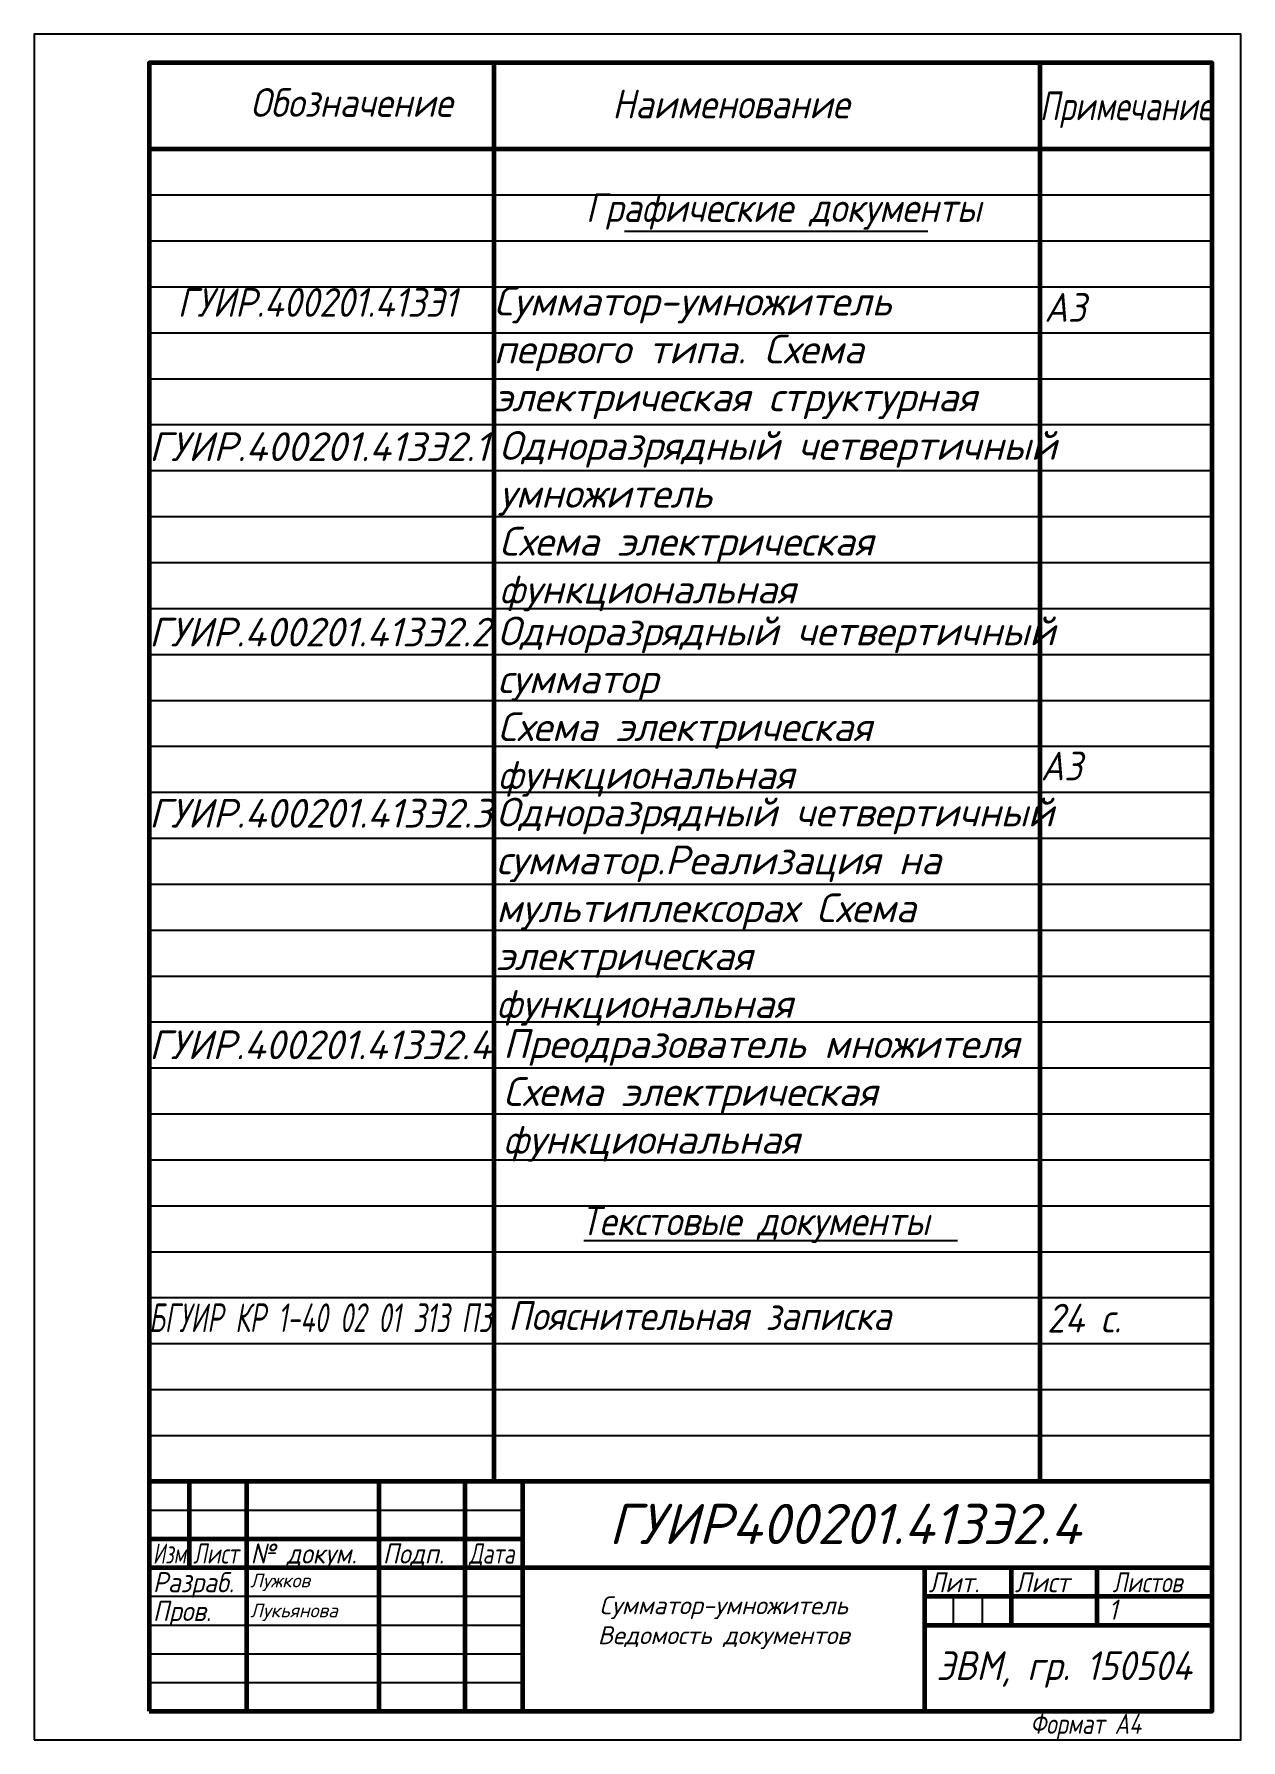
# Model space of a CAD drawing. Header units: millimetres. Extents: x 0 to 210, y 0 to 297.
import ezdxf
from ezdxf.enums import TextEntityAlignment as Align

# ---------------------------------------------------------------- set-up
doc = ezdxf.new("R2010")
doc.units = ezdxf.units.MM
doc.header["$LTSCALE"] = 0.5
doc.layers.get('Defpoints').update_dxf_attribs({"color": 5})
doc.layers.add('Формат А4', color=7, linetype='Continuous', lineweight=53)
doc.styles.get("Standard").update_dxf_attribs({"font": 'isocpeui.ttf', "width": 0.9})
doc.styles.add('чер', font='isocpeur.ttf', dxfattribs={"oblique": 15})

msp = doc.modelspace()

# ---------------------------------------------------------------- linework, layer by layer
at = {"color": 7, "linetype": 'Continuous', "lineweight": -3}
for p, q in [((20, 292), (20, 277)), ((173, 292), (183, 292)), ((20, 277), (205, 277)), ((20, 269), (205, 269)), ((20, 261), (205, 261)), ((20, 253), (205, 253)), ((20, 245), (205, 245)), ((20, 237), (205, 237)), ((20, 229), (205, 229)), ((20, 221), (205, 221)), ((20, 213), (205, 213)), ((20, 205), (205, 205)), ((20, 197), (205, 197)), ((20, 189), (205, 189)), ((20, 181), (205, 181)), ((20, 173), (205, 173)), ((20, 165), (205, 165)), ((20, 157), (205, 157)), ((20, 149), (205, 149)), ((20, 141), (205, 141)), ((20, 133), (205, 133)), ((20, 125), (205, 125)), ((20, 117), (205, 117)), ((20, 109), (205, 109)), ((20, 101), (205, 101)), ((20, 93), (205, 93)), ((20, 85), (205, 85)), ((20, 77), (205, 77)), ((20, 69), (205, 69)), ((20, 61), (205, 61)), ((20, 53), (205, 53)), ((20, 40), (85, 40)), ((20, 35), (85, 35)), ((20, 30), (85, 30)), ((155, 30), (155, 25)), ((20, 25), (85, 25)), ((160, 20), (160, 25)), ((165, 25), (165, 20)), ((20, 20), (85, 20)), ((20, 15), (85, 15)), ((20, 10), (85, 10)), ((20, 5), (205, 5)), ((155, 5), (205, 5))]:
    msp.add_line(p, q, dxfattribs=at)
at = {"color": 7, "linetype": 'Continuous', "lineweight": 60}
for p, q in [((80, 292), (80, 45)), ((175, 292), (175, 45)), ((20, 277), (205, 277)), ((205, 45), (20, 45)), ((27, 45), (27, 30)), ((37, 5), (37, 45)), ((60, 45), (60, 5)), ((75, 5), (75, 45)), ((85, 45), (85, 5)), ((20, 35), (85, 35)), ((20, 30), (85, 30)), ((85, 30), (205, 30)), ((155, 5), (155, 30)), ((170, 30), (170, 20)), ((185, 20), (185, 30)), ((155, 25), (205, 25)), ((155, 20), (205, 20))]:
    msp.add_line(p, q, dxfattribs=at)
for p, q in [((102.75, 262.69), (155.51, 262.69)), ((95.67, 86.95), (160.66, 86.95))]:
    msp.add_line(p, q)
msp.add_lwpolyline([(20, 5), (205, 5), (205, 292), (20, 292)], close=True, dxfattribs=at)
at = {"layer": 'Defpoints'}
msp.add_lwpolyline([(0, 0), (210, 0), (210, 297), (0, 297)], close=True, dxfattribs=at)

# ---------------------------------------------------------------- texts
at = {"color": 7, "linetype": 'Continuous', "lineweight": -3}
for s, height, width, p in [('Обозначение', 5, 0.9, (37.61, 282.59)), ('Наименование', 5, 0.9, (100.61, 282.33)), ('Графические документы', 5, 0.9, (96, 264.29)), ('ГУИР.400201.413Э1  ', 5, 0.9, (24.95, 247.78)), ('А3', 5, 0.9, (175.82, 246.91)), ('А3', 5, 0.9, (175.16, 167.06)), ('Текстовые документы', 5, 0.9, (95.16, 87.87)), ('Пояснительная записка', 5, 0.9, (82.51, 71.36)), ('24 с.', 5, 0.9, (176.28, 70.93)), ('Изм.', 3.5, 0.7, (20.67, 30.7)), ('Лист', 3.5, 0.75, (27.67, 30.7)), ('Подп.', 3.5, 0.9, (60.67, 30.7)), ('Дата', 3.5, 0.75, (75.67, 30.7)), ('Разраб.', 3.5, 0.9, (20.67, 25.7)), ('Лит.', 3.5, 0.9, (155.67, 25.7)), ('Лист', 3.5, 0.9, (170.67, 25.7)), ('Листов', 3.5, 0.8, (187.67, 25.7)), ('Пров.', 3.5, 0.9, (20.67, 20.7)), ('1', 3.5, 0.9, (186.96, 20.93)), ('ЭВМ, гр. 150504', 5, 0.9, (157, 10.42)), ('Формат А4', 3.5, 0.8, (173.35, 1.05))]:
    msp.add_text(s, height=height, dxfattribs=dict(at, width=width)).set_placement(p)
for s, width, p, p2 in [('Примечание', 0.791288, (175, 282), (205, 282)), ('ГУИР.400201.413Э2.1', 0.933399, (20, 222.67), (79.16, 222.67)), ('ГУИР.400201.413Э2.2', 0.924564, (20, 190.38), (79.35, 190.38)), ('ГУИР.400201.413Э2.3', 0.929066, (20, 158.84), (79.64, 158.84)), ('ГУИР.400201.413Э2.4', 0.927218, (20, 118.52), (79.52, 118.52)), ('БГУИР КР 1-40 02 01 313 ПЗ', 0.641937, (20, 71), (79.65, 71))]:
    msp.add_text(s, height=5, dxfattribs=dict(width=width)).set_placement(p, p2, align=Align.FIT)
at = {"color": 7, "linetype": 'Continuous', "lineweight": 60, "width": 0.9}
msp.add_text('№ докум.', height=3.5, dxfattribs=at).set_placement((37.67, 30.7))
at = {"attachment_point": 1}
for s, width, insert, char_height in [('{\\fISOCPEUR|b0|i0|c204|p34;\\Q15;\\W1;Сумматор-умножитель \\Pпервого типа. Схема электрическая структурная}', 95, (80, 253), 5), ('\\pxql;{\\fISOCPEUR|b0|i0|c204|p34;\\Q15;\\W1;Одноразрядный четвертичный умножитель\\PСхема электрическая функциональная}', 97.42, (80.93, 227.87), 5), ('\\pxql;{\\fISOCPEUR|b0|i0|c204|p34;\\H1.38889x;\\Q15;\\W1;Одноразрядный четвертичный сумматор\\PСхема электрическая \\Pфункциональная}', 97.42, (80.67, 195.58), 3.6), ('\\pxql;{\\fISOCPEUR|b0|i0|c204|p34;\\Q15;\\W1;Одноразрядный четвертичный сумматор.Реализация на мультиплексорах Схема электрическая функциональная}', 97.42, (80.43, 164.04), 5), ('\\pxql;{\\fISOCPEUR|b0|i0|c204|p34;\\Q15;\\W1;Преодразователь множителя\\PСхема электрическая \\Pфункциональная}', 97.42, (81.62, 123.72), 5)]:
    msp.add_mtext_dynamic_manual_height_columns(s, width=width, gutter_width=25, heights=[0], dxfattribs=dict(at, insert=insert, char_height=char_height))
at = {"layer": 'Формат А4', "color": 7, "style": 'чер', "oblique": 15}
for s, p in [('Лужков', (37.59, 26.55)), ('Лукьянова', (37.59, 21.34))]:
    msp.add_text(s, height=2.4, dxfattribs=at).set_placement(p)
at = {"layer": 'Формат А4', "attachment_point": 1, "style": 'чер'}
for s, insert, char_height, width in [('ГУИР400201.413Э2.4', (100, 41.1), 7, 114.8394), ('\\pxqc;{\\H0.625x;Сумматор-умножитель\\PВедомость документов}', (85, 25), 5, 70)]:
    msp.add_mtext(s, dxfattribs=dict(at, insert=insert, char_height=char_height, width=width))

doc.saveas('drawing.dxf')
